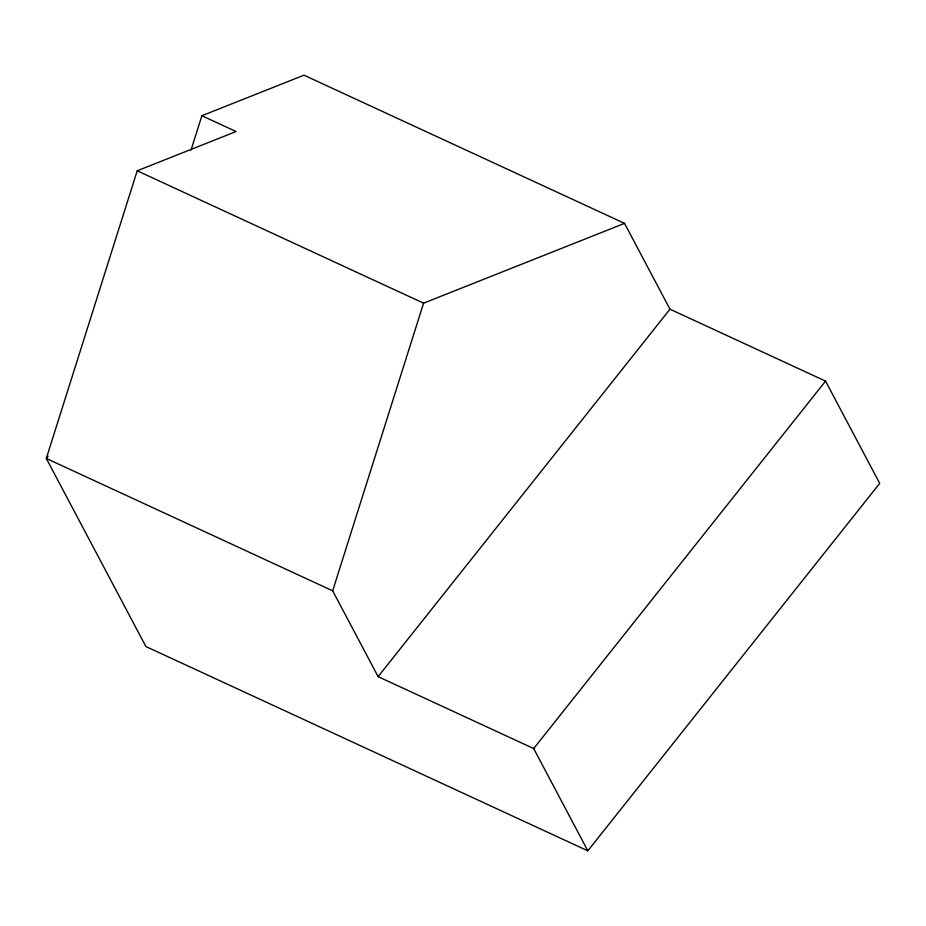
<?xml version="1.0" encoding="UTF-8"?>
<svg xmlns="http://www.w3.org/2000/svg" width="926" height="926" viewBox="0 0 926 926"><rect width="100%" height="100%" fill="white"/><g stroke="black" fill="none" stroke-linecap="round" stroke-linejoin="round"><path stroke-width="1.39" d="M201.88 115.727L236.072 131.538L137.21 170.789L46.3 458.439L145.88 646.522L587.825 850.82L879.7 483.372L825.552 381.107L669.973 309.191L624.541 223.363L303.983 75.18L201.88 115.727L190.987 150.197M587.825 850.82L533.689 748.555L378.109 676.64L332.665 590.811L423.576 303.172L624.541 223.363M48.094 456.182L46.3 458.439L332.665 590.811M378.109 676.64L669.973 309.191M533.689 748.555L825.552 381.107M137.21 170.789L423.576 303.172"/></g></svg>
